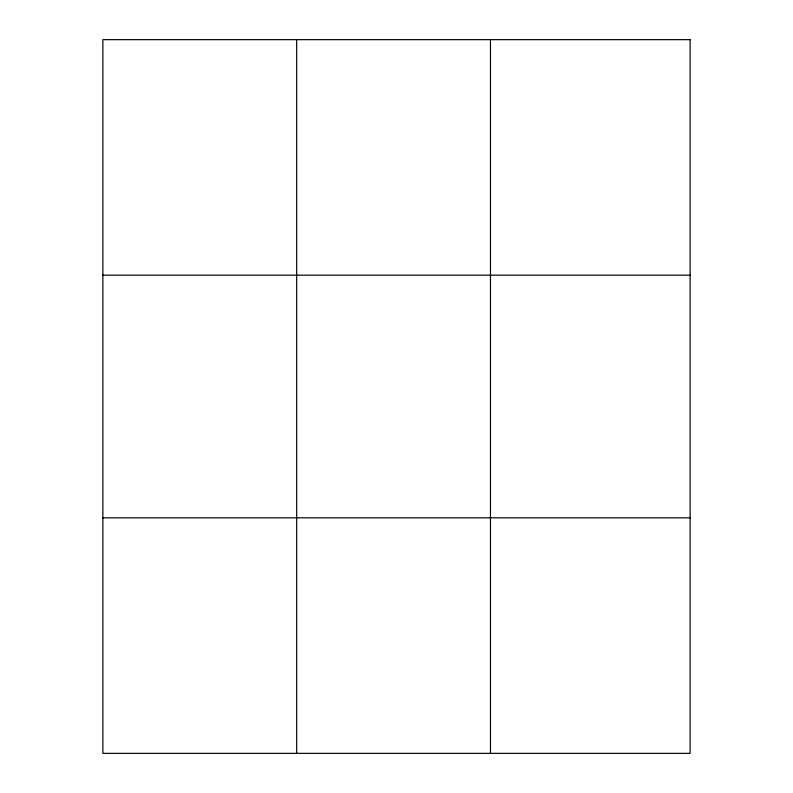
<?xml version="1.0" encoding="UTF-8"?>
<svg xmlns="http://www.w3.org/2000/svg" width="793" height="793" viewBox="0 0 793 793"><rect width="100%" height="100%" fill="white"/><g stroke="black" fill="none" stroke-linecap="round" stroke-linejoin="round"><path stroke-width="1.19" d="M296.671 39.65L296.671 753.35M490.461 39.65L490.461 753.35M102.872 275.171L690.128 275.171M102.872 517.829L690.128 517.829M690.128 39.65L690.128 753.35L102.872 753.35L102.872 39.65L690.128 39.65"/></g></svg>
